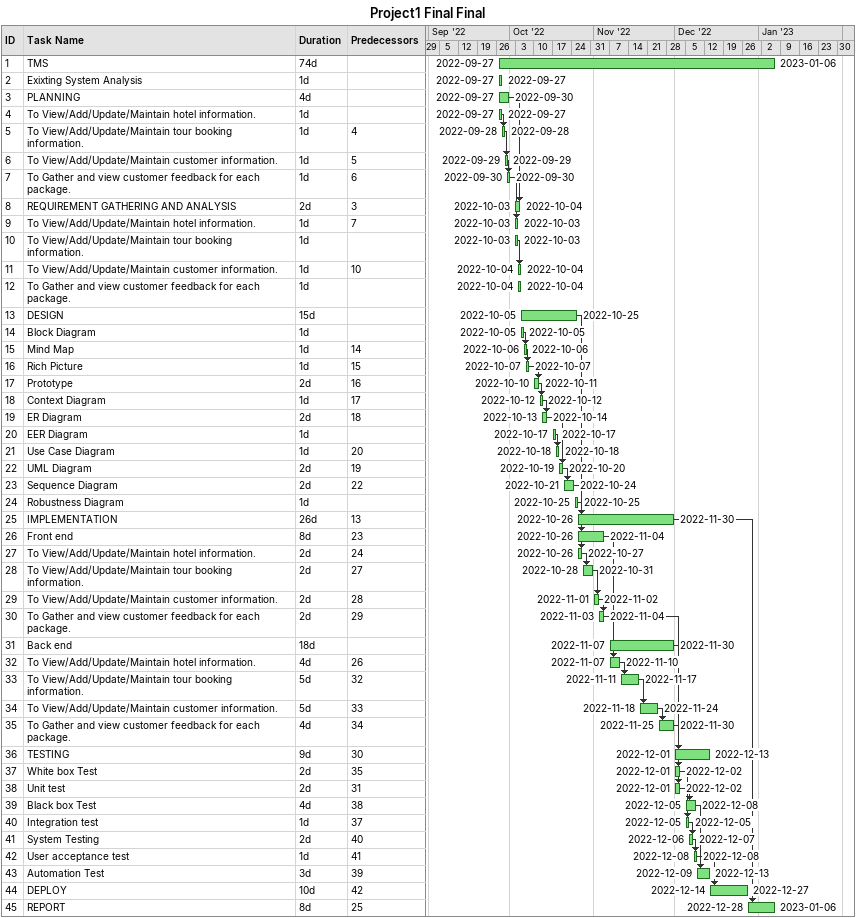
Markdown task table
Project1 Final Final

| ID | Task | Duration | Start | Finish | Predecessors |
|---|---|---|---|---|---|
| 1 | TMS | 74d | 2022-09-27 | 2023-01-06 |  |
| 2 | Exixting System Analysis | 1d | 2022-09-27 | 2022-09-27 |  |
| 3 | PLANNING | 4d | 2022-09-27 | 2022-09-30 |  |
| 4 | To View/Add/Update/Maintain hotel information. | 1d | 2022-09-27 | 2022-09-27 |  |
| 5 | To View/Add/Update/Maintain tour booking information. | 1d | 2022-09-28 | 2022-09-28 | 4 |
| 6 | To View/Add/Update/Maintain customer information. | 1d | 2022-09-29 | 2022-09-29 | 5 |
| 7 | To Gather and view customer feedback for each package. | 1d | 2022-09-30 | 2022-09-30 | 6 |
| 8 | REQUIREMENT GATHERING AND ANALYSIS | 2d | 2022-10-03 | 2022-10-04 | 3 |
| 9 | To View/Add/Update/Maintain hotel information. | 1d | 2022-10-03 | 2022-10-03 | 7 |
| 10 | To View/Add/Update/Maintain tour booking information. | 1d | 2022-10-03 | 2022-10-03 |  |
| 11 | To View/Add/Update/Maintain customer information. | 1d | 2022-10-04 | 2022-10-04 | 10 |
| 12 | To Gather and view customer feedback for each package. | 1d | 2022-10-04 | 2022-10-04 |  |
| 13 | DESIGN | 15d | 2022-10-05 | 2022-10-25 |  |
| 14 | Block Diagram | 1d | 2022-10-05 | 2022-10-05 |  |
| 15 | Mind Map | 1d | 2022-10-06 | 2022-10-06 | 14 |
| 16 | Rich Picture | 1d | 2022-10-07 | 2022-10-07 | 15 |
| 17 | Prototype | 2d | 2022-10-10 | 2022-10-11 | 16 |
| 18 | Context Diagram | 1d | 2022-10-12 | 2022-10-12 | 17 |
| 19 | ER Diagram | 2d | 2022-10-13 | 2022-10-14 | 18 |
| 20 | EER Diagram | 1d | 2022-10-17 | 2022-10-17 |  |
| 21 | Use Case Diagram | 1d | 2022-10-18 | 2022-10-18 | 20 |
| 22 | UML Diagram | 2d | 2022-10-19 | 2022-10-20 | 19 |
| 23 | Sequence Diagram | 2d | 2022-10-21 | 2022-10-24 | 22 |
| 24 | Robustness Diagram | 1d | 2022-10-25 | 2022-10-25 |  |
| 25 | IMPLEMENTATION | 26d | 2022-10-26 | 2022-11-30 | 13 |
| 26 | Front end | 8d | 2022-10-26 | 2022-11-04 | 23 |
| 27 | To View/Add/Update/Maintain hotel information. | 2d | 2022-10-26 | 2022-10-27 | 24 |
| 28 | To View/Add/Update/Maintain tour booking information. | 2d | 2022-10-28 | 2022-10-31 | 27 |
| 29 | To View/Add/Update/Maintain customer information. | 2d | 2022-11-01 | 2022-11-02 | 28 |
| 30 | To Gather and view customer feedback for each package. | 2d | 2022-11-03 | 2022-11-04 | 29 |
| 31 | Back end | 18d | 2022-11-07 | 2022-11-30 |  |
| 32 | To View/Add/Update/Maintain hotel information. | 4d | 2022-11-07 | 2022-11-10 | 26 |
| 33 | To View/Add/Update/Maintain tour booking information. | 5d | 2022-11-11 | 2022-11-17 | 32 |
| 34 | To View/Add/Update/Maintain customer information. | 5d | 2022-11-18 | 2022-11-24 | 33 |
| 35 | To Gather and view customer feedback for each package. | 4d | 2022-11-25 | 2022-11-30 | 34 |
| 36 | TESTING | 9d | 2022-12-01 | 2022-12-13 | 30 |
| 37 | White box Test | 2d | 2022-12-01 | 2022-12-02 | 35 |
| 38 | Unit test | 2d | 2022-12-01 | 2022-12-02 | 31 |
| 39 | Black box Test | 4d | 2022-12-05 | 2022-12-08 | 38 |
| 40 | Integration test | 1d | 2022-12-05 | 2022-12-05 | 37 |
| 41 | System Testing | 2d | 2022-12-06 | 2022-12-07 | 40 |
| 42 | User acceptance test | 1d | 2022-12-08 | 2022-12-08 | 41 |
| 43 | Automation Test | 3d | 2022-12-09 | 2022-12-13 | 39 |
| 44 | DEPLOY | 10d | 2022-12-14 | 2022-12-27 | 42 |
| 45 | REPORT | 8d | 2022-12-28 | 2023-01-06 | 25 |
